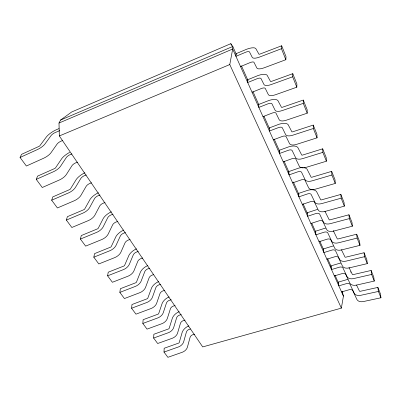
<?xml version="1.0" encoding="UTF-8"?>
<svg xmlns="http://www.w3.org/2000/svg" width="401" height="401" viewBox="0 0 401 401"><rect width="100%" height="100%" fill="white"/><g stroke="black" fill="none" stroke-linecap="round" stroke-linejoin="round"><path stroke-width="0.6" d="M303.281 103.358L303.291 100.07L282.254 107.313A1.053 0.446 -24.4 0 1 281.467 107.273L277.848 100.496A11.033 4.576 -25.1 0 0 268.981 100.456L258.705 104.46L258.84 107.403L268.018 103.809A4.2 1.739 -25.1 0 1 271.958 103.849L275.081 110.2A8.09 3.424 -24.4 0 0 282.164 110.596L303.281 103.358L307.211 113.192L286.254 120.23A8.005 3.504 -24.3 0 1 279.196 119.724L276.008 113.217A4.16 1.784 -24.9 0 0 272.084 113.112L262.976 116.631M252.049 92.25L261.342 88.531A4.266 1.669 -25.3 0 1 265.302 88.471L268.314 94.556A8.226 3.283 -24.7 0 0 275.432 94.761L296.82 87.192L296.89 83.994L292.78 73.674L271.307 81.458A1.083 0.416 -24.9 0 1 270.515 81.453L267.081 75.162A11.328 4.266 -25.5 0 0 258.144 75.503L247.663 79.749L247.698 82.536L257.061 78.731A4.311 1.624 -25.5 0 1 261.036 78.601L263.973 84.511A8.311 3.193 -24.9 0 0 271.111 84.591L292.67 76.802L292.78 73.674M194.63 334.173L192.976 334.65A3.118 2.015 -36.4 0 0 190.069 337.381L187.422 347.131A5.905 3.825 -37.8 0 1 182.305 352.248L167.889 357.321L164.004 352.068L164.164 348.263L178.645 343.101A0.777 0.496 -37.6 0 0 179.217 342.534L182.285 332.003A8.241 5.263 -36.2 0 1 188.856 325.883M240.54 66.571L250.029 62.631A4.386 1.544 -25.8 0 1 254.018 62.386L256.835 67.995A8.456 3.038 -25.2 0 0 263.998 67.859L285.843 59.709L286.018 56.686L281.672 45.769L259.748 54.15A1.113 0.381 -25.4 0 1 258.946 54.185L255.728 48.446A11.639 3.91 -25.9 0 0 246.725 49.208L236.024 53.709L235.948 56.325L245.512 52.295A4.431 1.489 -25.9 0 1 249.512 51.975L252.249 57.383A8.546 2.932 -25.4 0 0 259.427 57.107L281.452 48.721L281.672 45.769M185.092 320.118L183.412 320.615A3.178 1.98 -35.9 0 0 180.425 323.371L177.573 333.091A6.02 3.759 -37.2 0 1 172.315 338.254L157.668 343.502L153.628 338.043L153.864 334.259L168.575 328.915A0.792 0.486 -37 0 0 169.162 328.344L172.465 317.843A8.406 5.163 -35.7 0 1 179.212 311.677M175.177 305.502L173.468 306.023A3.238 1.94 -35.5 0 0 170.4 308.805L167.327 318.484A6.145 3.684 -36.7 0 1 161.914 323.682L147.032 329.126L142.826 323.442L143.147 319.687L158.094 314.148A0.807 0.476 -36.5 0 0 158.701 313.572L162.25 303.121A8.571 5.053 -35.3 0 1 169.182 296.905M164.851 290.294L163.122 290.84A3.303 1.895 -35 0 0 159.969 293.642L156.661 303.271A6.271 3.599 -36.2 0 1 151.087 308.509L135.959 314.158L131.578 308.234L131.989 304.514L147.182 298.77A0.822 0.466 -36 0 0 147.804 298.189L151.618 287.798A8.747 4.927 -34.9 0 1 158.741 281.527M153.513 274.645L152.345 275.026A3.373 1.845 -34.6 0 0 149.102 277.853L145.538 287.412A6.401 3.509 -35.7 0 1 139.794 292.695L124.415 298.555L119.849 292.379L120.36 288.7L135.804 282.74A0.842 0.451 -35.5 0 0 136.445 282.154L140.54 271.838A8.932 4.792 -34.5 0 1 147.874 265.517M142.756 257.988L141.112 258.545A3.444 1.789 -34.3 0 0 137.774 261.392L133.934 270.87A6.536 3.398 -35.2 0 1 128.014 276.194L112.38 282.279L107.608 275.833L108.225 272.204L123.929 266.013A0.862 0.436 -35.1 0 0 124.591 265.422L128.997 255.191A9.123 4.632 -34.1 0 1 136.54 248.831M236.364 54.471L232.786 46.461L230.811 43.679L71.719 111.964L60.596 120.049L58.997 123.032L59.338 135.954L202.705 346.925L341.366 308.128L343.426 296.133L342.203 291.281M341.366 308.128L229.778 64.561L232.68 49.027L232.786 46.461L60.596 120.049M130.145 239.407L128.47 239.993A3.529 1.719 -33.9 0 0 125.022 242.861L120.866 252.244A6.692 3.268 -34.8 0 1 114.746 257.602L98.816 263.948L93.819 257.191L94.561 253.627L110.551 247.166A0.882 0.421 -34.6 0 0 111.237 246.575L115.999 236.46A9.338 4.446 -33.7 0 1 123.789 230.044M117.889 221.362L116.19 221.974A3.604 1.649 -33.5 0 0 112.636 224.866L108.165 234.129A6.847 3.133 -34.3 0 1 101.839 239.522L85.639 246.129L80.411 239.061L81.278 235.567L97.548 228.841A0.902 0.401 -34.2 0 0 98.255 228.244L103.373 218.259A9.549 4.251 -33.4 0 1 111.403 211.803M105.082 202.495L103.353 203.142A3.689 1.569 -33.2 0 0 99.689 206.049L94.872 215.182A7.002 2.982 -33.9 0 1 88.335 220.6L71.849 227.487L66.376 220.089L67.378 216.67L83.934 209.663A0.922 0.381 -33.8 0 0 84.666 209.061L90.17 199.232A9.769 4.03 -33 0 1 98.456 192.731M91.553 182.806L89.924 183.432A3.774 1.479 -32.8 0 0 86.14 186.36L80.952 195.332A7.168 2.817 -33.5 0 1 74.19 200.781L57.408 207.964L51.669 200.209L52.822 196.881L69.674 189.573A0.942 0.356 -33.3 0 0 70.431 188.966L76.35 179.312A10 3.784 -32.7 0 1 84.907 172.776M77.513 162.129L75.854 162.791A3.865 1.378 -32.5 0 0 71.944 165.733L66.355 174.525A7.343 2.627 -33.1 0 1 59.353 179.999L42.265 187.498L36.245 179.357L37.564 176.129L54.716 168.5A0.967 0.331 -32.9 0 0 55.503 167.894L61.869 158.445A10.246 3.509 -32.3 0 1 69.694 152.375M62.787 140.445L61.107 141.142A3.96 1.263 -32.1 0 0 57.062 144.099L51.037 152.681A7.529 2.411 -32.7 0 1 43.774 158.174L26.376 166.014L20.05 157.463L21.544 154.35L39.012 146.375A0.992 0.301 -32.5 0 0 39.829 145.769L46.686 136.556A10.501 3.203 -32 0 1 55.834 129.959L58.982 128.606M20.05 157.463L37.574 149.483A7.604 2.326 -32.5 0 0 44.937 143.984L51.143 135.498A4 1.218 -32 0 1 55.238 132.536L59.749 130.636M36.245 179.357L53.448 171.728A7.413 2.546 -32.9 0 0 60.551 166.25L66.305 157.533A3.9 1.333 -32.3 0 1 70.265 154.585L71.929 153.909M51.669 200.209L68.566 192.906A7.238 2.742 -33.3 0 0 75.423 187.447L80.761 178.54A3.809 1.439 -32.7 0 1 84.591 175.608L86.23 174.966M58.997 123.032L232.68 49.027L343.426 296.133M66.376 220.089L82.972 213.091A7.068 2.922 -33.8 0 0 89.598 207.658L94.551 198.58A3.719 1.534 -33 0 1 98.26 195.668L99.999 195.011M59.338 135.954L229.778 64.561M80.411 239.061L96.721 232.349A6.907 3.078 -34.2 0 0 103.122 226.946L107.729 217.728A3.634 1.619 -33.4 0 1 111.323 214.831L113.032 214.204M93.819 257.191L109.849 250.74A6.752 3.218 -34.6 0 0 116.049 245.372L120.325 236.034A3.554 1.694 -33.7 0 1 123.809 233.156L125.493 232.56M107.608 275.833L123.348 269.652A6.591 3.353 -35.1 0 0 129.338 264.319L133.287 254.871A3.474 1.764 -34.1 0 1 136.661 252.013L138.32 251.452M119.849 292.379L135.322 286.429A6.451 3.469 -35.5 0 0 141.132 281.136L144.801 271.602A3.398 1.825 -34.5 0 1 148.079 268.765L149.849 268.184M131.578 308.234L146.801 302.509A6.321 3.564 -36 0 0 152.435 297.251L155.844 287.647A3.333 1.875 -34.9 0 1 159.027 284.835L160.771 284.279M273.362 139.799L282.284 136.475A4.055 1.885 -24.5 0 1 286.184 136.721L289.517 143.603A7.799 3.694 -23.8 0 0 296.519 144.385L317.051 137.834L316.94 134.355L313.246 125.082L292.635 131.824A1.028 0.471 -24 0 1 291.853 131.754L288.068 124.546A10.752 4.847 -24.6 0 0 279.276 124.165L269.206 127.954L269.427 131.027L278.419 127.628A4.095 1.845 -24.6 0 1 282.329 127.824L285.612 134.561A7.88 3.624 -24 0 0 292.635 135.247L313.326 128.51L313.246 125.082M142.826 323.442L157.804 317.923A6.19 3.654 -36.5 0 0 163.277 312.705L166.44 303.046A3.263 1.925 -35.3 0 1 169.538 300.259L171.252 299.727M153.628 338.043L168.365 332.72A6.07 3.734 -37 0 0 173.683 327.542L176.615 317.838A3.198 1.965 -35.7 0 1 179.633 315.071L181.327 314.564M283.246 161.854L291.993 158.701A3.955 1.97 -24 0 1 295.858 159.082L299.326 166.29A7.604 3.86 -23.2 0 0 306.269 167.322L326.394 161.217L326.203 157.623L322.695 148.816L302.489 155.102A1.002 0.496 -23.4 0 1 301.712 155.002L297.788 147.418A10.486 5.093 -24.2 0 0 289.071 146.721L279.196 150.31L279.502 153.498L288.319 150.285A3.99 1.94 -24.2 0 1 292.194 150.616L295.612 157.698A7.679 3.799 -23.4 0 0 302.575 158.636L322.855 152.365L322.695 148.816M164.004 352.068L178.51 346.93A5.95 3.799 -37.6 0 0 183.678 341.792L186.405 332.058A3.138 2.005 -36.2 0 1 189.342 329.316L190.45 328.99M292.66 182.866L301.246 179.879A3.86 2.05 -23.6 0 1 305.071 180.38L308.655 187.874A7.418 4.01 -22.7 0 0 315.532 189.127L335.271 183.432L335.01 179.743L331.672 171.367L311.858 177.232A0.977 0.516 -22.9 0 1 311.091 177.107L307.041 169.187A10.236 5.303 -23.8 0 0 303.632 167.648M302.319 204.415L310.73 201.593A3.764 2.12 -23.1 0 1 314.514 202.209L318.209 209.974A7.228 4.145 -22.1 0 0 325.016 211.442L344.344 206.154L344.018 202.375L340.855 194.43L321.447 199.873A0.952 0.536 -22.3 0 1 320.685 199.723L316.519 191.488A9.975 5.509 -23.2 0 0 307.973 190.244L298.479 193.452L298.925 196.841L307.397 193.964A3.799 2.095 -23.2 0 1 311.196 194.54L314.855 202.209A7.298 4.1 -22.3 0 0 321.687 203.603L341.161 198.174L340.855 194.43M310.87 223.492L319.126 220.806A3.679 2.18 -22.6 0 1 322.875 221.522L326.655 229.507A7.063 4.256 -21.5 0 0 333.391 231.156L352.359 226.214L351.978 222.365L348.96 214.786L329.913 219.878A0.927 0.551 -21.7 0 1 329.161 219.708L324.9 211.217M319.041 241.728L327.146 239.176A3.599 2.231 -22 0 1 330.86 239.978L334.72 248.159A6.902 4.351 -20.9 0 0 341.386 249.963L360.003 245.347L359.567 241.437L356.69 234.204L337.993 238.966A0.907 0.561 -21.1 0 1 337.251 238.775L333.216 230.555M326.865 259.181L334.825 256.75A3.519 2.276 -21.4 0 1 338.499 257.637L342.424 265.983A6.752 4.436 -20.2 0 0 349.025 267.933L367.301 263.612L366.82 259.653L364.068 252.745L345.712 257.196A0.887 0.576 -20.4 0 1 344.975 256.991L341.411 249.688M334.359 275.903L342.178 273.587A3.449 2.316 -20.8 0 1 345.812 274.54L349.792 283.036A6.611 4.506 -19.4 0 0 356.324 285.116L374.278 281.076L373.752 277.066L371.125 270.459L353.096 274.63A0.867 0.586 -19.7 0 1 352.364 274.409L349.02 267.532M331.672 171.367L331.908 175.021L312.023 180.866A7.489 3.955 -22.9 0 1 305.121 179.698L301.582 172.31A3.895 2.02 -23.8 0 0 297.743 171.854L289.091 174.901L288.715 171.608L298.404 168.209A10.236 5.303 -23.8 0 1 302.68 167.593M341.542 291.933L349.226 289.722A3.378 2.351 -20.1 0 1 352.825 290.745L356.855 299.367A6.471 4.566 -18.6 0 0 363.316 301.567L380.95 297.778L380.389 293.738L377.872 287.412L360.158 291.316A0.852 0.591 -18.9 0 1 359.436 291.081L356.519 285.051M348.96 214.786L349.321 218.61L330.218 223.683A7.128 4.216 -21.7 0 1 323.452 222.104L319.702 214.199A3.709 2.16 -22.8 0 0 315.943 213.522L307.627 216.254L307.121 212.791L316.439 209.743A9.749 5.669 -22.7 0 1 317.512 209.507M356.69 234.204L357.106 238.094L338.354 242.831A6.962 4.316 -21.1 0 1 331.662 241.086L327.833 232.981A3.629 2.211 -22.2 0 0 324.103 232.209L315.943 234.811L315.387 231.277L324.534 228.38A9.529 5.814 -22.2 0 1 325.592 228.164M367.301 263.612L364.534 256.685L346.128 261.121A6.812 4.406 -20.4 0 1 339.502 259.221L335.602 250.936A3.549 2.261 -21.7 0 0 331.913 250.084L323.898 252.56L323.291 248.971L332.279 246.209A9.323 5.94 -21.7 0 1 333.316 246.013M374.278 281.076L371.632 274.449L353.557 278.6A6.662 4.481 -19.7 0 1 346.995 276.565L343.035 268.124A3.474 2.301 -21 0 0 339.386 267.196L331.512 269.557L330.865 265.913L339.692 263.287A9.128 6.045 -21 0 1 340.715 263.106M380.95 297.778L378.419 291.442L360.664 295.326A6.521 4.546 -18.9 0 1 354.173 293.166L350.163 284.595A3.403 2.336 -20.4 0 0 346.549 283.597L338.815 285.848L338.123 282.159L346.805 279.657A8.937 6.14 -20.4 0 1 347.807 279.492M350.634 271.763L350.945 272.289M342.168 291.311L342.715 292.424M241.477 65.909L248.124 80.781M252.981 91.649L258.861 104.806M263.973 116.245L269.597 128.831M274.199 139.127L279.823 151.713M284.169 161.438L289.026 172.305M293.372 182.029L298.996 194.61M303.086 203.763L307.432 213.487M311.777 223.212L315.868 232.364M319.707 240.946L323.797 250.099M327.632 258.675L331.467 267.256M335.046 275.266L338.624 283.271M230.811 43.679L231.577 45.393M303.291 100.07L307.181 109.849L307.211 113.192M281.452 48.721L285.843 59.709M292.67 76.802L296.82 87.192M313.326 128.51L317.051 137.834M322.855 152.365L326.394 161.217M331.908 175.021L335.271 183.432M341.161 198.174L344.344 206.154M349.321 218.61L352.359 226.214M357.106 238.094L360.003 245.347M377.872 287.412L378.419 291.442M371.125 270.459L371.632 274.449M364.068 252.745L364.534 256.685"/></g></svg>
